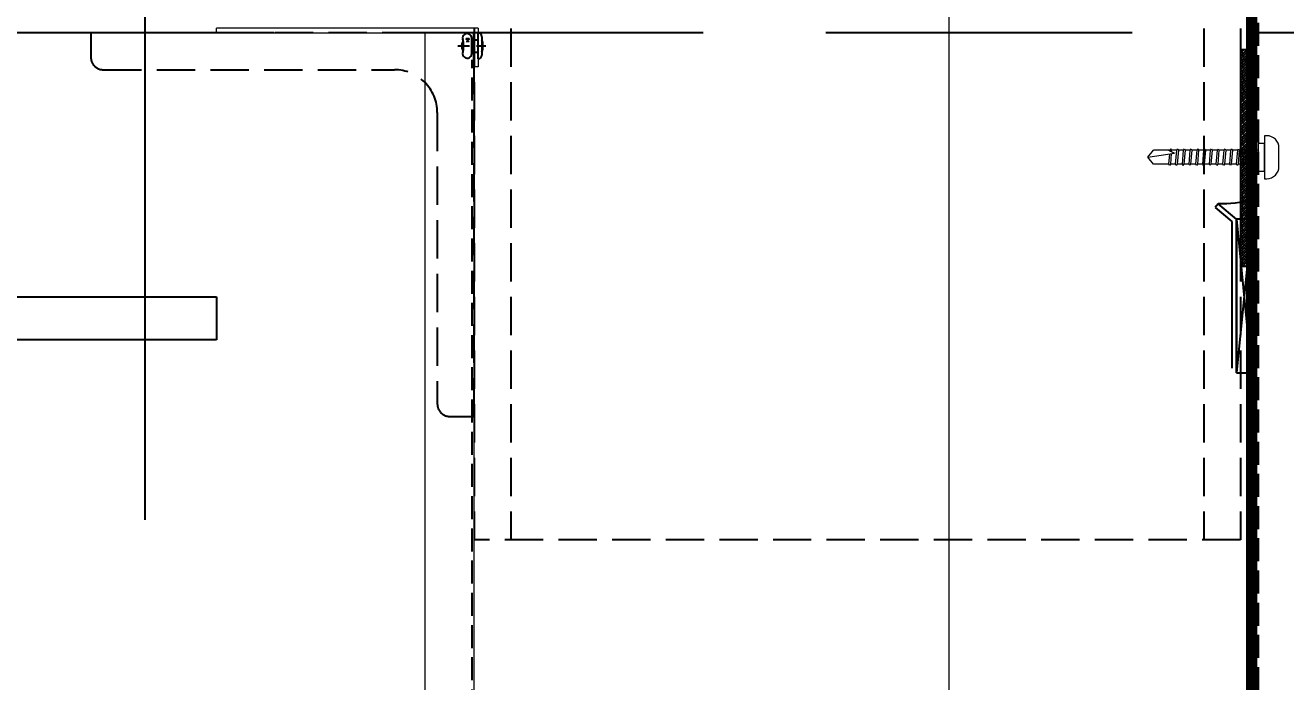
# Model space of a CAD drawing. Extents: x 220580 to 2027826, y -309201 to 71987.
# Drawn here: x 344509.3 to 344920.5, y -153790.8 to -153576.9 of the extents above; entities that cross this region are included whole.
import ezdxf
from ezdxf.enums import TextEntityAlignment as Align
from ezdxf.xclip import XClip

# ---------------------------------------------------------------- set-up
doc = ezdxf.new("R2010")
doc.units = 0
for name, pattern in [('__DASH', [0.35, 0.25, -0.1]), ('CENTER', [2, 1.25, -0.25, 0.25, -0.25]), ('DASH', [0.35, 0.25, -0.1]), ('ZN-DASH', [0.35, 0.25, -0.1]), ('ZN-DOT', [0.25, 0, -0.25])]:
    doc.linetypes.add(name, pattern=pattern)
for name, color, linetype in [('!ZN3-不锈钢板幕墙-7', 7, 'Continuous'), ('!ZN4-辅助材料-1', 1, 'Continuous'), ('!ZN4-配件-11', 11, 'Continuous'), ('!ZN6-层高线-8', 8, 'ZN-DOT'), ('!ZN6-虚线-8', 8, 'ZN-DASH'), ('1 轴线 辅助线', 1, 'CENTER'), ('11紧固件', 11, 'Continuous'), ('20剖面图$0$A-LIN-V', 9, 'Continuous'), ('20剖面图$0$建-柱-钢', 9, 'Continuous'), ('DIM', 173, 'Continuous'), ('Fill', 8, 'Continuous'), ('Steel', 4, 'Continuous')]:
    doc.layers.add(name, color=color, linetype=linetype)
doc.layers.add('0_INSULATION', color=252, linetype='Continuous', lineweight=9, transparency=0.2)
for name, color, linetype, lineweight in [('0_SCREW RIVET', 4, 'Continuous', 15), ('彩钢板', 6, 'Continuous', 15), ('防火岩棉', 252, 'Continuous', 13)]:
    doc.layers.add(name, color=color, linetype=linetype, lineweight=lineweight)
doc.styles.add('DHTEXT-1', font='ROMANS.shx', dxfattribs={"width": 0.7, "bigfont": 'CHINESE.shx'})
doc.dimstyles.new('ZN200', dxfattribs={"dimscale": 200, "dimtxt": 2.5, "dimasz": 1.5, "dimexe": 1, "dimexo": 2, "dimgap": 0.9, "dimtad": 1, "dimdec": 0, "dimdsep": 46, "dimtxsty": 'DHTEXT-1', "dimblk": 'ARCHTICK', "dimcen": 2.5, "dimclrd": 173, "dimclre": 173, "dimclrt": 7, "dimazin": 2, "dimtfac": 1, "dimtdec": 0, "dimtix": 1, "dimtmove": 2, "dimatfit": 3, "dimfxl": 0, "dimtolj": 1, "dimtzin": 0, "dimarcsym": 0})

# ---------------------------------------------------------------- blocks, each defined once
blk = doc.blocks.new('*U1971')
at = {"linetype": 'ByBlock', "lineweight": -2, "ltscale": 10}
for p, q in [((0, 4.2), (0, -4.2)), ((-1.2, -3), (-1.2, 3)), ((2.1, 2), (0, 2)), ((2.1, 2.5), (2.1, -2.5)), ((2.1, -2), (0, -2))]:
    blk.add_line(p, q, dxfattribs=at)
at = {"color": 0, "linetype": 'CENTER', "ltscale": 3}
blk.add_line((6.61, 0), (-2.45, 0), dxfattribs=at)
at = {"linetype": 'ByBlock', "lineweight": -2, "ltscale": 10}
for centre, radius, start, end in [((0, 3), 1.2, 90, 180), ((4.42, 0), 5.96, 160.395, 199.605), ((3.6, 2.5), 1.5, 348.448, 180), ((12.77, 0), 8, 164.3308, 195.6692), ((2.79, 0), 2.67, 323.2266, 36.7843), ((0, -3), 1.2, 180, 270), ((3.6, -2.5), 1.5, 180, 11.552)]:
    blk.add_arc(centre, radius, start, end, dxfattribs=at)
at = {"layer": 'Defpoints', "color": 0, "ltscale": 10, "style": 'DHTEXT-1', "width": 0.7}
blk.add_text('D4', height=1, rotation=90, dxfattribs=at).set_placement((3.97, -1.85), align=Align.CENTER)
blk = doc.blocks.new('20剖面图$0$G$CBF9D2CED')
at = {"layer": '20剖面图$0$建-柱-钢'}
for p, q in [((-125, -300), (-125, -314)), ((125, -300), (-125, -300)), ((125, -314), (125, -300)), ((-125, -314), (-4, -314)), ((-4, -314), (-4, -786)), ((4, -786), (4, -314)), ((4, -314), (125, -314)), ((-4, -786), (-125, -786)), ((-125, -786), (-125, -800)), ((125, -786), (4, -786)), ((125, -800), (125, -786)), ((-125, -800), (125, -800))]:
    blk.add_line(p, q, dxfattribs=at)
blk = doc.blocks.new('$紧固件$00000145')
at = {"layer": '0_SCREW RIVET'}
for p, q in [((-1.72, 9.4), (-1.72, 7.22)), ((2.78, 9.4), (2.78, 7.61)), ((-1.72, 6.71), (-1.72, 5.01)), ((-1.72, 4.51), (-1.72, 2.8)), ((2.78, 7.11), (2.78, 5.4)), ((2.78, 4.9), (2.78, 3.19)), ((-1.72, 2.3), (-1.72, 0.59)), ((-1.72, 0.09), (-1.72, -1.62)), ((2.78, 2.69), (2.78, 0.99)), ((2.78, 0.48), (2.78, -1.22)), ((-1.72, -2.12), (-1.72, -3.83)), ((2.78, -1.72), (2.78, -3.43)), ((2.78, -3.93), (2.78, -5.64)), ((-1.72, -4.33), (-1.72, -6.03)), ((-1.72, -6.54), (-1.72, -8.24)), ((2.78, -6.14), (2.78, -7.85)), ((-1.72, -8.74), (-1.72, -10.45)), ((-1.72, -10.95), (-1.72, -12.66)), ((2.78, -8.35), (2.78, -10.06)), ((2.78, -10.56), (2.78, -12.26)), ((-1.72, -13.16), (-1.72, -14.87)), ((-1.72, -15.37), (-1.72, -17.08)), ((2.78, -12.77), (2.78, -14.47)), ((2.78, -14.97), (2.78, -16.68)), ((-1.72, -17.58), (-1.72, -19.28)), ((-1.72, -19.79), (-1.72, -24.8)), ((2.78, -17.18), (2.78, -18.89)), ((2.78, -19.39), (2.78, -24.8)), ((-1.72, -24.8), (0.53, -26.6)), ((0.53, -26.6), (2.78, -24.8))]:
    blk.add_line(p, q, dxfattribs=at)
blk.add_lwpolyline([(-6.47, 12.14, -0.414214), (-2.47, 16.14), (3.53, 16.14, -0.414214), (7.53, 12.14), (7.53, 12.15), (7.53, 11.4), (-6.47, 11.4), (-6.47, 12.15)], format="xyb", close=True, dxfattribs=at)
for points in [[(-3.97, 11.4), (5.03, 11.4), (5.03, 9.4), (-3.97, 9.4)], [(-1.72, 6.71), (2.78, 7.11), (3.28, 7.4), (2.78, 7.61), (-1.72, 7.22), (-2.22, 6.92)], [(-1.72, 4.51), (2.78, 4.9), (3.28, 5.19), (2.78, 5.4), (-1.72, 5.01), (-2.22, 4.71)], [(-1.72, 2.3), (2.78, 2.69), (3.28, 2.99), (2.78, 3.19), (-1.72, 2.8), (-2.22, 2.5)], [(-1.72, 0.09), (2.78, 0.48), (3.28, 0.78), (2.78, 0.99), (-1.72, 0.59), (-2.22, 0.3)], [(-1.72, -2.12), (2.78, -1.72), (3.28, -1.43), (2.78, -1.22), (-1.72, -1.62), (-2.22, -1.91)], [(-1.72, -4.33), (2.78, -3.93), (3.28, -3.64), (2.78, -3.43), (-1.72, -3.83), (-2.22, -4.12)], [(-1.72, -6.54), (2.78, -6.14), (3.28, -5.85), (2.78, -5.64), (-1.72, -6.03), (-2.22, -6.33)], [(-1.72, -8.74), (2.78, -8.35), (3.28, -8.06), (2.78, -7.85), (-1.72, -8.24), (-2.22, -8.54)], [(-1.72, -10.95), (2.78, -10.56), (3.28, -10.26), (2.78, -10.06), (-1.72, -10.45), (-2.22, -10.75)], [(-1.72, -13.16), (2.78, -12.77), (3.28, -12.47), (2.78, -12.26), (-1.72, -12.66), (-2.22, -12.95)], [(-1.72, -15.37), (2.78, -14.97), (3.28, -14.68), (2.78, -14.47), (-1.72, -14.87), (-2.22, -15.16)], [(-1.72, -17.58), (2.78, -17.18), (3.28, -16.89), (2.78, -16.68), (-1.72, -17.08), (-2.22, -17.37)]]:
    blk.add_lwpolyline(points, close=True, dxfattribs=at)
for points in [[(1.71, -18.98), (-1.72, -19.28), (-2.22, -19.58), (-1.72, -19.79), (1.63, -19.49)], [(0.53, -26.6), (1.87, -17.97), (2.51, -19.41), (2.48, -19.44), (2.78, -19.9)], [(2.3, -18.93), (2.78, -18.89), (3.28, -19.1), (2.78, -19.39), (2.5, -19.42)]]:
    blk.add_lwpolyline(points, dxfattribs=at)
blk = doc.blocks.new('*U961')
at = {"layer": '0_INSULATION'}
blk.add_lwpolyline([(114802.18, -53657.51), (114802.18, -54355.62), (114752.18, -54355.62), (114752.18, -54147.49, -0.323318), (114775.68, -54112.49, 0.242761), (114797.68, -54086.41), (114798.06, -54026.96, 0.256774), (114775.68, -53998.09, -0.323318), (114752.18, -53963.09), (114752.18, -53657.51)], format="xyb", close=True, dxfattribs=at)
blk = doc.blocks.new('20250829153746')
at = {"layer": 'Fill', "ltscale": 50}
h = blk.add_hatch(dxfattribs=at)
h.set_pattern_fill('ANSI38', color=256, scale=0.4, style=0)
h.set_pattern_definition([(45, (559, 11723.99867), (-0.449013, 0.449013), []), (135, (559, 11723.99867), (-1.3470384, 0.449013), [1.5875, -0.9525])])
h.paths.add_polyline_path([(559, 11794.48), (559, 11724), (564, 11724), (564, 11794.48)])
at = {"layer": '!ZN3-不锈钢板幕墙-7'}
for p, q in [((551.73, 11744.27), (550.76, 11743.12)), ((557.65, 11739.27), (551.73, 11744.27)), ((550.76, 11743.12), (556.15, 11738.57)), ((556.15, 11738.57), (556.14, 11690.74)), ((557.64, 11689.24), (557.65, 11739.27))]:
    blk.add_line(p, q, dxfattribs=at)
at = {"layer": '!ZN4-辅助材料-1', "ltscale": 0.1}
for p, q in [((562.65, 11739.27), (557.64, 11689.24)), ((557.65, 11739.27), (562.64, 11689.24))]:
    blk.add_line(p, q, dxfattribs=at)
blk.add_lwpolyline([(562.65, 11745.75, -0.091199), (551.73, 11744.27, 1.546324)], format="xyb", dxfattribs=at)
blk.add_lwpolyline([(557.64, 11689.24), (562.64, 11689.24), (562.65, 11739.27), (557.65, 11739.27)], close=True, dxfattribs=at)
at = {"layer": '!ZN6-虚线-8', "ltscale": 30}
for p, q in [((564.8, 14564.76), (564.8, 11268.74)), ((308.4, 4606.5, 0), (308.4, 11791.17, 0))]:
    blk.add_line(p, q, dxfattribs=at)
at = {"layer": '11紧固件', "ltscale": 50}
blk.add_lwpolyline([(559, 11794.48), (559, 11724), (564, 11724), (564, 11794.48), (559, 11794.48)], dxfattribs=at)
at = {"layer": 'Steel', "color": 8, "linetype": '__DASH', "ltscale": 50}
for p, q in [((309, 12606.47), (309, 11634.74)), ((321, 12606.47), (321, 11634.74)), ((547, 12606.47), (547, 11634.74)), ((559, 12606.47), (559, 11634.74)), ((559, 11634.74), (309, 11634.74))]:
    blk.add_line(p, q, dxfattribs=at)
blk.add_lwpolyline([(309, 11800), (184, 11800), (184, 11792, 0.414214), (188, 11788), (283, 11788, -0.414214), (297, 11774), (297, 11679, 0.414214), (301, 11675), (309, 11675), (309, 11800)], format="xyb", dxfattribs=at)
at = {"layer": '彩钢板', "color": 1}
blk.add_line((564, 14564.76), (564, 11268.74), dxfattribs=at)
at = {"layer": '彩钢板'}
for p, q in [((310.35, 11801.5, 0), (225, 11801.5)), ((225, 11800), (308.85, 11800, 0)), ((293, 4606.5, 0), (293, 11800, 0)), ((309, 4606.5, 0), (309, 11800, 0)), ((310.35, 11801.5, 0), (310.35, 11788.99, 0)), ((310.35, 11788.99, 0), (308.85, 11788.99, 0))]:
    blk.add_line(p, q, dxfattribs=at)
at = {"layer": '彩钢板', "ltscale": 200}
blk.add_line((225, 11800), (225, 11801.5), dxfattribs=at)
at = {"layer": '彩钢板', "ltscale": 50}
blk.add_line((308.85, 11788.99, 0), (308.85, 11800, 0), dxfattribs=at)
at = {"layer": '防火岩棉', "color": 0, "const_width": 3.75}
blk.add_lwpolyline([(562.64, 14550), (562.64, 11268.74)], dxfattribs=at)
at = {"layer": '!ZN4-配件-11', "color": 1, "rotation": 180}
blk.add_blockref('*U1971', (310.35, 11795.76, 0), dxfattribs=at)
at = {"xscale": 2, "yscale": 2, "zscale": 2}
blk.add_blockref('*U961', (-229040.35, 120206.08), dxfattribs=at)
at = {"xscale": -1, "rotation": 270}
blk.add_blockref('$紧固件$00000145', (555.4, 11758.95), dxfattribs=at)
at = {"layer": '20剖面图$0$A-LIN-V', "xscale": -1}
blk.add_blockref('20剖面图$0$G$CBF9D2CED', (100, 12500), dxfattribs=at)
blk = doc.blocks.new('_ArchTick')
at = {"color": 0, "linetype": 'ByBlock', "const_width": 0.4}
blk.add_lwpolyline([(-0.5, -0.5), (0.5, 0.5)], dxfattribs=at)
blk = doc.blocks.new('*D1124')
at = {"layer": 'Defpoints', "color": 0, "ltscale": 2000, "transparency": 16777216}
for p in [(344981.69, -150779.35), (347025.88, -150779.35), (344892.09, -162879.35)]:
    blk.add_point(p, dxfattribs=at)
at = {"layer": 'DIM', "color": 173, "linetype": 'ByBlock', "lineweight": -2, "ltscale": 2000, "transparency": 16777216}
for p, q in [((345381.69, -150779.35), (347225.88, -150779.35)), ((347025.88, -162879.35), (347025.88, -150779.35)), ((345292.09, -162879.35), (347225.88, -162879.35))]:
    blk.add_line(p, q, dxfattribs=at)
at = {"layer": 'DIM', "color": 173, "lineweight": -2, "ltscale": 2000, "transparency": 16777216, "xscale": 300, "yscale": 300, "zscale": 300}
for p, rotation in [((347025.88, -150779.35), 90), ((347025.88, -162879.35), 270)]:
    blk.add_blockref('_ArchTick', p, dxfattribs=dict(at, rotation=rotation))
at = {"layer": 'DIM', "color": 7, "ltscale": 2000, "transparency": 16777216, "insert": (346595.88, -156829.35), "char_height": 500, "attachment_point": 5, "rotation": 90, "style": 'DHTEXT-1'}
blk.add_mtext('\\A1;12100', dxfattribs=at)

msp = doc.modelspace()

# ---------------------------------------------------------------- linework, layer by layer
at = {"layer": '1 轴线 辅助线', "ltscale": 400}
msp.add_line((344549.32, -148438.08), (344545.38, -168029.72), dxfattribs=at)

# ---------------------------------------------------------------- next in the draw order: block references
at = {"ltscale": 30}
ref = msp.add_blockref('20250829153746', (344346.69, -165379.35), dxfattribs=at)
XClip(ref).set_block_clipping_path([(-6706.9425857681, -2293.6337352093), (3746.9317506557, 16818.2785192617)])

# ---------------------------------------------------------------- next in the draw order: linework, layer by layer
at = {"layer": '!ZN6-层高线-8', "linetype": 'DASH', "ltscale": 400}
msp.add_line((351450.39, -153579.35), (339706.62, -153579.35), dxfattribs=at)

# ---------------------------------------------------------------- next in the draw order: dimensions: what is measured, and where the dimension line sits
at = {"layer": 'DIM', "ltscale": 2000}
dim = msp.add_linear_dim(base=(347025.88, -150779.35), p1=(344892.09, -162879.35), p2=(344981.69, -150779.35), angle=90, dimstyle='ZN200', dxfattribs=at)
dim.commit()
dim.dimension.update_dxf_attribs({"geometry": '*D1124', "text_midpoint": (346595.88, -156829.35)})

doc.saveas('drawing.dxf')
